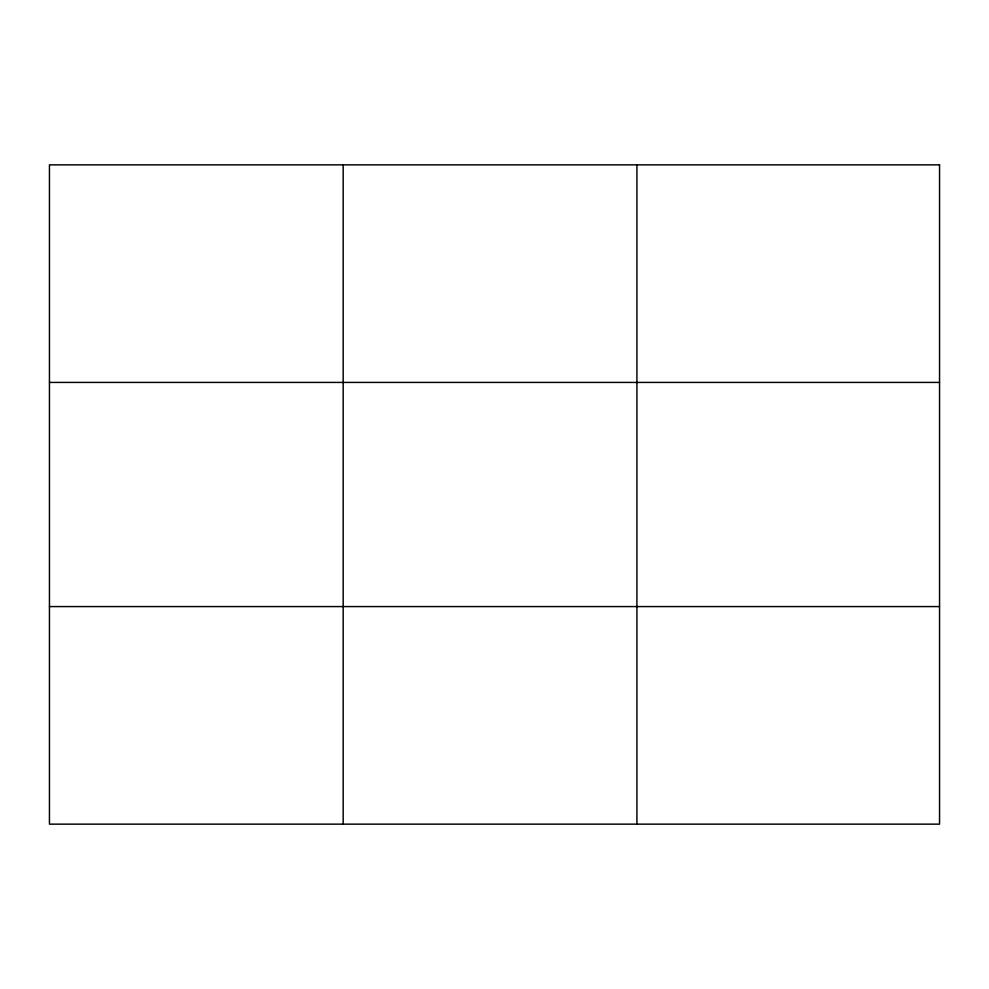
<?xml version="1.0" encoding="UTF-8"?>
<svg xmlns="http://www.w3.org/2000/svg" width="989" height="989" viewBox="0 0 989 989"><rect width="100%" height="100%" fill="white"/><g stroke="black" fill="none" stroke-linecap="round" stroke-linejoin="round"><path stroke-width="1.48" d="M343.183 164.854L343.183 824.146M636.916 164.854L636.916 824.146M49.45 382.422L939.55 382.422M49.45 606.578L939.55 606.578M939.55 164.854L939.55 824.146L49.45 824.146L49.45 164.854L939.55 164.854"/></g></svg>
